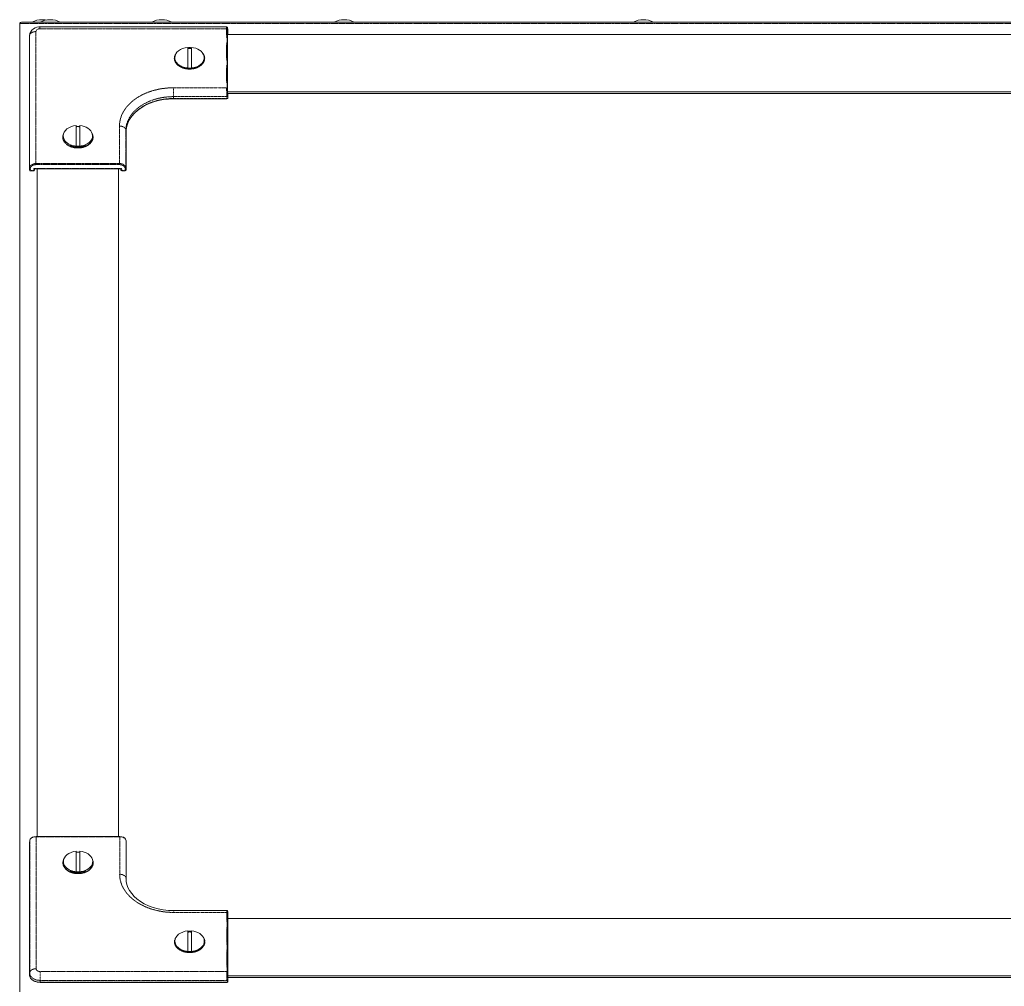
# Model space of a CAD drawing. Header units: millimetres. Extents: x 46989 to 543236, y 252623 to 526638.
# Drawn here: x 59520 to 68260, y 495572 to 504152 of the extents above; entities that cross this region are included whole.
import ezdxf

# ---------------------------------------------------------------- set-up
doc = ezdxf.new("R2010")
doc.units = ezdxf.units.MM
doc.linetypes.add('PHANTOM', pattern=[20, 10, -2, 2, -2, 2, -2])

msp = doc.modelspace()

# ---------------------------------------------------------------- linework, layer by layer
at = {"color": 7, "lineweight": 13, "ltscale": 0.000101285}
msp.add_line((59520.3, 504118.1), (59520.3, 504121.1), dxfattribs=at)
at = {"color": 7, "lineweight": 13, "ltscale": 0.03937}
for p, q in [((59542.1, 504130.9), (85328.5, 504130.9)), ((59520, 504082.7), (59520, 495523.5)), ((59520.3, 504118.1), (59520.3, 495538.4)), ((59700, 504088.9), (61357.4, 504088.9)), ((59606.6, 502818.4), (59606.6, 503992.1)), ((83503.2, 504020), (61366, 504020)), ((61366, 503510.8), (83503.2, 503510.8)), ((61366, 503496.6), (83503.1, 503496.6)), ((60414.5, 502829.8), (59655.8, 502829.8)), ((59675.8, 496902.2), (59675.8, 502829.8)), ((60395.8, 502829.8), (60395.8, 496902.2)), ((59665.9, 496902.2), (60407.4, 496902.2)), ((59608, 495673.5), (59608, 496847.3)), ((61367.4, 496174.2), (83503.2, 496174.2)), ((83503.2, 495665.1), (61367.4, 495665.1)), ((83503.1, 495650.9), (61367.6, 495650.9)), ((61361.3, 495605.4), (59701.4, 495605.4))]:
    msp.add_line(p, q, dxfattribs=at)
at = {"color": 7, "lineweight": 13, "ltscale": 0.000751045}
msp.add_line((59520, 504087.8), (59520, 504109.5), dxfattribs=at)
at = {"color": 7, "lineweight": 13, "ltscale": 1.23152e-05}
msp.add_line((59520, 504109.5), (59520.3, 504109.5), dxfattribs=at)
at = {"color": 7, "lineweight": 13, "ltscale": 1.24954e-05}
for p, q in [((59520, 504087.1), (59520.3, 504087.1)), ((59520, 504082.7), (59520.3, 504082.7))]:
    msp.add_line(p, q, dxfattribs=at)
at = {"color": 7, "lineweight": 13, "ltscale": 0.00015397}
msp.add_line((59520, 504087.1), (59520, 504082.7), dxfattribs=at)
at = {"color": 7, "linetype": 'PHANTOM', "lineweight": 13, "ltscale": 0.03937}
for p, q in [((59520.3, 504118.1), (85350.3, 504118.1)), ((59664.4, 502875.5), (59664.4, 504047.1)), ((59700, 504072.2), (61356.8, 504072.2)), ((59606.6, 502818.6), (59606.6, 503992.3)), ((59607.6, 502835.6), (59607.6, 504008.6)), ((60424.7, 502832.1), (59645.6, 502832.1)), ((60405.9, 502875.5), (59664.4, 502875.5)), ((60405.9, 502865.6), (59664.4, 502865.6)), ((59665.9, 495728.5), (59665.9, 496900.1)), ((59665.9, 496900.1), (60407.4, 496900.1)), ((59608, 495673.7), (59608, 496847.5)), ((59609, 495690), (59609, 496863.1)), ((61358.3, 495703.4), (59701.4, 495703.4)), ((61360.3, 495624.7), (59701.4, 495624.7)), ((61361.3, 495607.7), (59701.4, 495607.7))]:
    msp.add_line(p, q, dxfattribs=at)
at = {"color": 7, "linetype": 'PHANTOM', "lineweight": 13, "ltscale": 0.000578482}
msp.add_line((59700, 504072.2), (59700, 504088.9), dxfattribs=at)
at = {"color": 7, "linetype": 'PHANTOM', "lineweight": 13, "ltscale": 0.018205}
for p, q in [((61356.8, 504072.2), (61356.8, 503547.9)), ((61364, 504067.4), (61364, 503543.1)), ((61358.3, 496227.7), (61358.3, 495703.4)), ((61365.5, 496222.8), (61365.5, 495698.5))]:
    msp.add_line(p, q, dxfattribs=at)
at = {"color": 7, "linetype": 'PHANTOM', "lineweight": 13, "ltscale": 0.019128}
for p, q in [((61366, 503497.7), (61366, 504048.6)), ((61367.4, 496204), (61367.4, 495653.1))]:
    msp.add_line(p, q, dxfattribs=at)
at = {"color": 7, "linetype": 'PHANTOM', "lineweight": 13, "ltscale": 0.000592931}
msp.add_line((61366, 504048.6), (61367.1, 504031.6), dxfattribs=at)
at = {"color": 7, "linetype": 'PHANTOM', "lineweight": 13, "ltscale": 2.2499e-05}
msp.add_line((61366, 504047.9), (61366, 504048.6), dxfattribs=at)
at = {"color": 7, "lineweight": 13, "ltscale": 0.019098}
for p, q in [((61366, 503497.9), (61366, 504047.9)), ((61367.4, 496203.4), (61367.4, 495653.3))]:
    msp.add_line(p, q, dxfattribs=at)
at = {"color": 7, "lineweight": 13, "ltscale": 0.000542273}
for p, q in [((61367.1, 504053.5), (61366.1, 504069.1)), ((59608, 496847.7), (59609, 496863.3)), ((61368.5, 496209), (61367.5, 496224.6))]:
    msp.add_line(p, q, dxfattribs=at)
at = {"color": 7, "linetype": 'PHANTOM', "lineweight": 13, "ltscale": 0.000542303}
msp.add_line((61367.1, 504053.3), (61366.1, 504068.9), dxfattribs=at)
at = {"color": 7, "lineweight": 13, "ltscale": 1.61689e-05}
for p, q in [((61367.1, 504053.1), (61367.1, 504053.5)), ((61368.5, 496208.5), (61368.5, 496209))]:
    msp.add_line(p, q, dxfattribs=at)
at = {"color": 7, "linetype": 'PHANTOM', "lineweight": 13, "ltscale": 0.00075492}
for p, q in [((61367.1, 504053.3), (61367.1, 504031.6)), ((61367.1, 503479.1), (61367.1, 503457.4)), ((61368.5, 496187), (61368.5, 496208.7)), ((61368.5, 495612.8), (61368.5, 495634.5))]:
    msp.add_line(p, q, dxfattribs=at)
at = {"color": 7, "lineweight": 13, "ltscale": 0.00075492}
for p, q in [((61367.1, 504053.1), (61367.1, 504031.3)), ((61367.1, 503478.9), (61367.1, 503457.1)), ((61368.5, 496186.8), (61368.5, 496208.5)), ((61368.5, 495612.6), (61368.5, 495634.3))]:
    msp.add_line(p, q, dxfattribs=at)
at = {"color": 7, "linetype": 'PHANTOM', "lineweight": 13, "ltscale": 0.000566944}
for p, q in [((59607.6, 504008.6), (59606.6, 503992.3)), ((60462.7, 503170.1), (60463.7, 503153.8))]:
    msp.add_line(p, q, dxfattribs=at)
at = {"color": 7, "lineweight": 13, "ltscale": 0.000107914}
msp.add_line((59606.6, 503992.1), (59606.7, 503995.2), dxfattribs=at)
at = {"color": 7, "lineweight": 13, "ltscale": 0.000565833}
msp.add_line((59607.7, 504011.5), (59606.7, 503995.2), dxfattribs=at)
at = {"color": 7, "lineweight": 13, "ltscale": 0.001831}
for p, q in [((61011, 503906.5), (61011, 503853.7)), ((61043.6, 503853.7), (61043.6, 503906.5)), ((60020.2, 503212.5), (60020.2, 503159.8)), ((60052.8, 503159.8), (60052.8, 503212.5)), ((60021.7, 496771), (60021.7, 496718.3)), ((60054.3, 496718.3), (60054.3, 496771)), ((61012.4, 496063.9), (61012.4, 496011.1)), ((61045, 496011.1), (61045, 496063.9))]:
    msp.add_line(p, q, dxfattribs=at)
at = {"color": 7, "lineweight": 13, "ltscale": 0.004519}
for p, q in [((61011, 503853.7), (61011, 503723.6)), ((61043.6, 503723.6), (61043.6, 503853.7)), ((60020.2, 503159.8), (60020.2, 503029.6)), ((60052.8, 503029.6), (60052.8, 503159.8)), ((60021.7, 496718.3), (60021.7, 496588.2)), ((60054.3, 496588.2), (60054.3, 496718.3)), ((61012.4, 496011.1), (61012.4, 495881)), ((61045, 495881), (61045, 496011.1))]:
    msp.add_line(p, q, dxfattribs=at)
at = {"color": 7, "lineweight": 13, "ltscale": 0.001145}
for p, q in [((60993.5, 503722.6), (60962.9, 503734.9)), ((61061.1, 503722.6), (61091.7, 503734.9)), ((60002.7, 503028.7), (59972.1, 503041)), ((60070.3, 503028.7), (60100.9, 503041)), ((60004.2, 496587.2), (59973.6, 496599.5)), ((60071.8, 496587.2), (60102.4, 496599.5)), ((60994.9, 495880), (60964.3, 495892.3)), ((61062.5, 495880), (61093.1, 495892.3))]:
    msp.add_line(p, q, dxfattribs=at)
at = {"color": 7, "linetype": 'PHANTOM', "lineweight": 13, "ltscale": 5.6147e-05}
msp.add_line((60987.9, 503723.2), (60988.9, 503724.5), dxfattribs=at)
at = {"color": 7, "lineweight": 13, "ltscale": 2.38494e-05}
for p, q in [((61011, 503722.9), (61011, 503723.6)), ((61043.6, 503723.6), (61043.6, 503722.9)), ((60020.2, 503029), (60020.2, 503029.6)), ((60052.8, 503029.6), (60052.8, 503029)), ((61012.4, 495880.3), (61012.4, 495881)), ((61045, 495881), (61045, 495880.3))]:
    msp.add_line(p, q, dxfattribs=at)
at = {"color": 7, "linetype": 'PHANTOM', "lineweight": 13, "ltscale": 1.18346e-05}
msp.add_line((61027.3, 503715.9), (61027.3, 503716.3), dxfattribs=at)
at = {"color": 7, "linetype": 'PHANTOM', "lineweight": 13, "ltscale": 5.45613e-05}
msp.add_line((61069.8, 503724.5), (61068.9, 503725.7), dxfattribs=at)
at = {"color": 7, "linetype": 'PHANTOM', "lineweight": 13, "ltscale": 0.002731}
for p, q in [((60885.9, 503547.9), (60885.9, 503469.3)), ((59701.4, 495703.4), (59701.4, 495624.7))]:
    msp.add_line(p, q, dxfattribs=at)
at = {"color": 7, "linetype": 'PHANTOM', "lineweight": 13, "ltscale": 0.016352}
for p, q in [((61356.8, 503547.9), (60885.9, 503547.9)), ((60887.3, 496227.7), (61358.3, 496227.7))]:
    msp.add_line(p, q, dxfattribs=at)
at = {"color": 7, "linetype": 'PHANTOM', "lineweight": 13, "ltscale": 0.016424}
msp.add_line((61358.9, 503469.3), (60885.9, 503469.3), dxfattribs=at)
at = {"color": 7, "linetype": 'PHANTOM', "lineweight": 13, "ltscale": 0.000590557}
msp.add_line((60885.9, 503469.3), (60885.9, 503452.3), dxfattribs=at)
at = {"color": 7, "linetype": 'PHANTOM', "lineweight": 13, "ltscale": 0.016459}
msp.add_line((61359.9, 503452.3), (60885.9, 503452.3), dxfattribs=at)
at = {"color": 7, "linetype": 'PHANTOM', "lineweight": 13, "ltscale": 8.10999e-05}
for p, q in [((60885.9, 503452.3), (60885.9, 503449.9)), ((61359.9, 503452.3), (61359.9, 503449.9)), ((59613.8, 502811.2), (59613.8, 502813.5)), ((59644.5, 502811.2), (59644.5, 502813.5)), ((60425.8, 502811.2), (60425.8, 502813.5)), ((60456.5, 502811.2), (60456.5, 502813.5)), ((59701.4, 495605.4), (59701.4, 495607.7)), ((61361.3, 495605.4), (61361.3, 495607.7))]:
    msp.add_line(p, q, dxfattribs=at)
at = {"color": 7, "lineweight": 13, "ltscale": 0.016459}
msp.add_line((61359.9, 503449.9), (60885.9, 503449.9), dxfattribs=at)
at = {"color": 7, "linetype": 'PHANTOM', "lineweight": 13, "ltscale": 0.000591591}
for p, q in [((61359.9, 503452.3), (61358.9, 503469.3)), ((61368.5, 495612.8), (61367.5, 495629.8))]:
    msp.add_line(p, q, dxfattribs=at)
at = {"color": 7, "lineweight": 13, "ltscale": 7.06278e-06}
for p, q in [((61366, 503497.7), (61366, 503497.9)), ((61367.4, 495653.1), (61367.4, 495653.3))]:
    msp.add_line(p, q, dxfattribs=at)
at = {"color": 7, "linetype": 'PHANTOM', "lineweight": 13, "ltscale": 0.000646864}
for p, q in [((61366, 503497.7), (61367.1, 503479.1)), ((59645.6, 502832.1), (59644.5, 502813.5)), ((60424.7, 502832.1), (60425.8, 502813.5)), ((61367.4, 495653.1), (61368.5, 495634.5))]:
    msp.add_line(p, q, dxfattribs=at)
at = {"color": 7, "lineweight": 13, "ltscale": 7.74774e-06}
msp.add_line((61366, 503497.7), (61366, 503497.5), dxfattribs=at)
at = {"color": 7, "lineweight": 13, "ltscale": 0.000632061}
for p, q in [((61366, 503497.5), (61367.1, 503479.3)), ((61367.5, 495652.9), (61368.5, 495634.7))]:
    msp.add_line(p, q, dxfattribs=at)
at = {"color": 7, "linetype": 'PHANTOM', "lineweight": 13, "ltscale": 0.000591589}
for p, q in [((61367.1, 503457.4), (61366.1, 503474.4)), ((59606.6, 502818.6), (59607.6, 502835.6)), ((60463.7, 502818.6), (60462.7, 502835.6))]:
    msp.add_line(p, q, dxfattribs=at)
at = {"color": 7, "lineweight": 13, "ltscale": 1.48151e-05}
for p, q in [((61367.1, 503478.9), (61367.1, 503479.3)), ((61368.5, 495634.3), (61368.5, 495634.7))]:
    msp.add_line(p, q, dxfattribs=at)
at = {"color": 7, "linetype": 'PHANTOM', "lineweight": 13, "ltscale": 0.011563}
for p, q in [((60405.9, 503208.5), (60405.9, 502875.5)), ((60407.4, 496900.1), (60407.4, 496567.1))]:
    msp.add_line(p, q, dxfattribs=at)
at = {"color": 7, "linetype": 'PHANTOM', "lineweight": 13, "ltscale": 0.011613}
for p, q in [((60462.7, 503170.1), (60462.7, 502835.6)), ((60464.2, 496863.1), (60464.2, 496528.6))]:
    msp.add_line(p, q, dxfattribs=at)
at = {"color": 7, "linetype": 'PHANTOM', "lineweight": 13, "ltscale": 0.011638}
for p, q in [((60463.7, 503153.8), (60463.7, 502818.6)), ((60465.2, 496847.5), (60465.2, 496512.3))]:
    msp.add_line(p, q, dxfattribs=at)
at = {"color": 7, "lineweight": 13, "ltscale": 0.011638}
for p, q in [((60463.7, 503153.6), (60463.7, 502818.4)), ((60465.2, 496847.3), (60465.2, 496512.1))]:
    msp.add_line(p, q, dxfattribs=at)
at = {"color": 7, "lineweight": 13, "ltscale": 1.92742e-05}
msp.add_line((59968.4, 503042.5), (59968.5, 503041.9), dxfattribs=at)
at = {"color": 7, "lineweight": 13, "ltscale": 4.37026e-05}
msp.add_line((59969, 503042.2), (59969.3, 503041), dxfattribs=at)
at = {"color": 7, "linetype": 'PHANTOM', "lineweight": 13, "ltscale": 0.000275514}
msp.add_line((59993.2, 503024.3), (59998.1, 503030.5), dxfattribs=at)
at = {"color": 7, "linetype": 'PHANTOM', "lineweight": 13, "ltscale": 0.000241287}
msp.add_line((60036.5, 503015.4), (60036.5, 503022.3), dxfattribs=at)
at = {"color": 7, "linetype": 'PHANTOM', "lineweight": 13, "ltscale": 0.000268158}
msp.add_line((60082.9, 503025.7), (60078.1, 503031.8), dxfattribs=at)
at = {"color": 7, "linetype": 'PHANTOM', "lineweight": 13, "ltscale": 5.40438e-05}
msp.add_line((60102.6, 503039.8), (60101.1, 503040.4), dxfattribs=at)
at = {"color": 7, "lineweight": 13, "ltscale": 1.09783e-05}
msp.add_line((60104.8, 503042.2), (60104.8, 503042.6), dxfattribs=at)
at = {"color": 7, "linetype": 'PHANTOM', "lineweight": 13, "ltscale": 0.000591619}
for p, q in [((59613.8, 502813.5), (59614.8, 502830.5)), ((60456.5, 502813.5), (60455.5, 502830.5))]:
    msp.add_line(p, q, dxfattribs=at)
at = {"color": 7, "linetype": 'PHANTOM', "lineweight": 13, "ltscale": 0.001068}
for p, q in [((59613.8, 502813.5), (59644.5, 502813.5)), ((60425.8, 502813.5), (60456.5, 502813.5))]:
    msp.add_line(p, q, dxfattribs=at)
at = {"color": 7, "lineweight": 13, "ltscale": 0.001068}
for p, q in [((59613.8, 502811.2), (59644.5, 502811.2)), ((60425.8, 502811.2), (60456.5, 502811.2))]:
    msp.add_line(p, q, dxfattribs=at)
at = {"color": 7, "lineweight": 13, "ltscale": 0.000293974}
for p, q in [((59652.2, 502826.4), (59651.7, 502818)), ((60418.1, 502826.4), (60418.6, 502818))]:
    msp.add_line(p, q, dxfattribs=at)
at = {"color": 7, "linetype": 'PHANTOM', "lineweight": 13, "ltscale": 0.000345696}
for p, q in [((59664.4, 502875.5), (59664.4, 502865.6)), ((60405.9, 502875.5), (60405.9, 502865.6))]:
    msp.add_line(p, q, dxfattribs=at)
at = {"color": 7, "linetype": 'PHANTOM', "lineweight": 13, "ltscale": 7.32302e-05}
for p, q in [((59665.9, 496900.1), (59665.9, 496902.2)), ((60407.4, 496900.1), (60407.4, 496902.2))]:
    msp.add_line(p, q, dxfattribs=at)
at = {"color": 7, "linetype": 'PHANTOM', "lineweight": 13, "ltscale": 0.000542275}
msp.add_line((59608, 496847.5), (59609, 496863.1), dxfattribs=at)
at = {"color": 7, "lineweight": 13, "ltscale": 1.6153e-05}
for p, q in [((59608, 496847.3), (59608, 496847.7)), ((60465.2, 496847.7), (60465.2, 496847.3))]:
    msp.add_line(p, q, dxfattribs=at)
at = {"color": 7, "lineweight": 13, "ltscale": 0.000542275}
msp.add_line((60465.2, 496847.7), (60464.2, 496863.3), dxfattribs=at)
at = {"color": 7, "linetype": 'PHANTOM', "lineweight": 13, "ltscale": 0.000542273}
msp.add_line((60465.2, 496847.5), (60464.2, 496863.1), dxfattribs=at)
at = {"color": 7, "lineweight": 13, "ltscale": 1.95311e-05}
msp.add_line((59969.9, 496601), (59970, 496600.5), dxfattribs=at)
at = {"color": 7, "lineweight": 13, "ltscale": 4.40161e-05}
msp.add_line((59970.5, 496600.8), (59970.8, 496599.5), dxfattribs=at)
at = {"color": 7, "linetype": 'PHANTOM', "lineweight": 13, "ltscale": 0.000275694}
msp.add_line((59994.7, 496582.8), (59999.6, 496589), dxfattribs=at)
at = {"color": 7, "lineweight": 13, "ltscale": 2.38644e-05}
for p, q in [((60021.7, 496587.5), (60021.7, 496588.2)), ((60054.3, 496588.2), (60054.3, 496587.5))]:
    msp.add_line(p, q, dxfattribs=at)
at = {"color": 7, "linetype": 'PHANTOM', "lineweight": 13, "ltscale": 0.000241467}
msp.add_line((60038, 496573.9), (60038, 496580.8), dxfattribs=at)
at = {"color": 7, "linetype": 'PHANTOM', "lineweight": 13, "ltscale": 0.000268339}
msp.add_line((60084.4, 496584.2), (60079.6, 496590.3), dxfattribs=at)
at = {"color": 7, "linetype": 'PHANTOM', "lineweight": 13, "ltscale": 5.42335e-05}
msp.add_line((60104, 496598.3), (60102.6, 496598.9), dxfattribs=at)
at = {"color": 7, "lineweight": 13, "ltscale": 1.11578e-05}
msp.add_line((60106.2, 496600.7), (60106.2, 496601.1), dxfattribs=at)
at = {"color": 7, "linetype": 'PHANTOM', "lineweight": 13, "ltscale": 0.000566929}
msp.add_line((60464.2, 496528.6), (60465.2, 496512.3), dxfattribs=at)
at = {"color": 7, "lineweight": 13, "ltscale": 0.000153543}
msp.add_line((60465.2, 496507.7), (60465.2, 496512.1), dxfattribs=at)
at = {"color": 7, "linetype": 'PHANTOM', "lineweight": 13, "ltscale": 0.000578467}
msp.add_line((60887.3, 496227.7), (60887.3, 496244.3), dxfattribs=at)
at = {"color": 7, "lineweight": 13, "ltscale": 0.016374}
msp.add_line((60887.3, 496244.3), (61358.9, 496244.3), dxfattribs=at)
at = {"color": 7, "linetype": 'PHANTOM', "lineweight": 13, "ltscale": 0.000592946}
msp.add_line((61367.4, 496204), (61368.5, 496187), dxfattribs=at)
at = {"color": 7, "linetype": 'PHANTOM', "lineweight": 13, "ltscale": 2.2529e-05}
msp.add_line((61367.4, 496203.4), (61367.4, 496204), dxfattribs=at)
at = {"color": 7, "linetype": 'PHANTOM', "lineweight": 13, "ltscale": 0.00054229}
msp.add_line((61368.5, 496208.7), (61367.5, 496224.3), dxfattribs=at)
at = {"color": 7, "linetype": 'PHANTOM', "lineweight": 13, "ltscale": 5.60931e-05}
msp.add_line((60989.3, 495880.6), (60990.3, 495881.8), dxfattribs=at)
at = {"color": 7, "linetype": 'PHANTOM', "lineweight": 13, "ltscale": 5.45191e-05}
msp.add_line((61071.3, 495881.9), (61070.3, 495883.1), dxfattribs=at)
at = {"color": 7, "linetype": 'PHANTOM', "lineweight": 13, "ltscale": 0.000566931}
msp.add_line((59609, 495690), (59608, 495673.7), dxfattribs=at)
at = {"color": 7, "lineweight": 13, "ltscale": 7.73277e-06}
msp.add_line((61367.4, 495653.1), (61367.5, 495652.9), dxfattribs=at)
at = {"color": 7, "linetype": 'PHANTOM', "lineweight": 13, "ltscale": 0.000590572}
msp.add_line((59701.4, 495624.7), (59701.4, 495607.7), dxfattribs=at)
at = {"color": 7, "linetype": 'PHANTOM', "lineweight": 13, "ltscale": 0.000591606}
msp.add_line((61361.3, 495607.7), (61360.3, 495624.7), dxfattribs=at)
at = {"color": 7, "lineweight": 13, "ltscale": 0.03937}
for points in [[(59520.3, 504121.1), (59527.8, 504126.5), (59535.7, 504130), (59542.1, 504130.9)], [(59607.7, 504011.5), (59610.8, 504028.9), (59618, 504045.2), (59628, 504058.7), (59641.9, 504071), (59657.2, 504079.8), (59673, 504085.4), (59689.1, 504088.4), (59700, 504088.9)], [(61366.1, 504069.1), (61365, 504081), (61363.3, 504086), (61359.3, 504088.7), (61357.4, 504088.9)], [(61027.3, 503715.9), (61006.4, 503717.9), (60987.1, 503723.5), (60972.7, 503730.9)], [(61027.3, 503715.9), (61048.1, 503717.9), (61067.4, 503723.5), (61081.8, 503730.9)], [(60463.7, 503153.6), (60464.8, 503174.5), (60468, 503195.3), (60473.2, 503216), (60480.6, 503236.3), (60490, 503256.3), (60501.4, 503275.8), (60514.7, 503294.7), (60538.3, 503321.7), (60566, 503346.8), (60597.3, 503369.7), (60631.9, 503390.2), (60669.6, 503408), (60709.7, 503422.9), (60751.9, 503434.6), (60795.7, 503443.1), (60840.5, 503448.2), (60885.9, 503449.9)], [(60036.5, 503015.4), (60015.7, 503017.3), (59996.5, 503022.9), (59981.1, 503031), (59969.2, 503041.2), (59967.8, 503042.8)], [(60036.5, 503015.4), (60057.3, 503017.3), (60076.6, 503022.9), (60092, 503031), (60103.8, 503041.2), (60105.2, 503042.8)], [(59665.9, 496902.2), (59647.9, 496900.1), (59632.8, 496894.7), (59621.2, 496886.8), (59613.5, 496877.4), (59609.4, 496866.5), (59609, 496863.3)], [(60407.4, 496902.2), (60425.3, 496900.1), (60440.5, 496894.7), (60452, 496886.8), (60459.7, 496877.4), (60463.8, 496866.5), (60464.2, 496863.3)], [(59969.3, 496601.3), (59979.7, 496591.5), (59994.4, 496582.9), (60013.2, 496576.6), (60032.5, 496574)], [(60038, 496573.9), (60058.7, 496575.8), (60078, 496581.4), (60093.4, 496589.5), (60105.2, 496599.5), (60106.7, 496601.3)], [(60887.3, 496244.3), (60840.3, 496246.1), (60793.9, 496251.4), (60748.8, 496260.2), (60705.4, 496272.3), (60664.4, 496287.4), (60626.3, 496305.4), (60591.5, 496326), (60560.6, 496348.7), (60536.2, 496370.5), (60514.5, 496394.6), (60495.7, 496421.2), (60481.3, 496448.5), (60471.3, 496476), (60465.8, 496502.7), (60464.6, 496515.5)], [(61367.5, 496224.6), (61366.5, 496236.4), (61364.7, 496241.4), (61360.8, 496244.1), (61358.9, 496244.3)], [(60974.2, 495888.3), (60989.8, 495880.4), (61009.3, 495875), (61023.2, 495873.5)], [(61028.7, 495873.3), (61049.5, 495875.2), (61068.8, 495880.9), (61083.3, 495888.3)], [(59701.4, 495605.4), (59678.8, 495607.4), (59657.5, 495613.3), (59641.2, 495621.3), (59627.4, 495631.8), (59617, 495644.3), (59611.1, 495656), (59608.3, 495668.4), (59608, 495673.5)]]:
    msp.add_lwpolyline(points, dxfattribs=at)
at = {"color": 7, "linetype": 'PHANTOM', "lineweight": 13, "ltscale": 0.03937}
for points in [[(61357.4, 504088.9), (61357.4, 504088.9), (61357.4, 504088.8), (61357.3, 504088.6), (61357.2, 504088), (61356.8, 504072.2)], [(61366.1, 504068.9), (61365.7, 504073.6), (61364.9, 504081.4), (61364.8, 504081.8), (61364.7, 504081.9), (61364.7, 504081.9), (61364.6, 504081.9), (61364.6, 504081.9), (61364.5, 504081.8), (61364.4, 504081.4), (61364.2, 504079.6), (61364, 504067.4)], [(59607.6, 502835.6), (59608.6, 502841.9), (59610.9, 502848), (59614.5, 502853.9), (59619.3, 502859.2), (59629.6, 502866.8), (59642, 502872.2), (59655.6, 502875), (59664.4, 502875.5)], [(59645.6, 502832.1), (59650.1, 502826.3), (59651, 502825.7), (59651.5, 502825.5), (59651.8, 502825.5), (59652, 502825.7), (59652.2, 502826.3), (59652.2, 502826.4)], [(60405.9, 502875.5), (60420.1, 502874.2), (60433.6, 502870.3), (60445.4, 502863.8), (60451.3, 502858.9), (60456.1, 502853.4), (60459.6, 502847.6), (60461.8, 502841.5), (60462.7, 502835.6)], [(59609, 496863.1), (59610, 496868.8), (59612.2, 496874.3), (59615.9, 496879.9), (59620.7, 496884.9), (59631.1, 496892), (59643.4, 496896.9), (59657, 496899.6), (59665.9, 496900.1)], [(60407.4, 496900.1), (60421.6, 496898.8), (60435, 496895.2), (60446.9, 496889.2), (60452.9, 496884.5), (60457.8, 496879.2), (60461.1, 496874), (60463.3, 496868.5), (60464.2, 496863.1)], [(61358.3, 496227.7), (61358.6, 496242.8), (61358.8, 496244.2), (61358.8, 496244.3), (61358.9, 496244.3), (61358.9, 496244.3)], [(61365.5, 496222.8), (61365.7, 496234.3), (61365.9, 496236.9), (61366, 496237.2), (61366, 496237.3), (61366.1, 496237.3), (61366.1, 496237.4), (61366.1, 496237.3), (61366.2, 496237.3), (61366.2, 496237.2), (61366.5, 496236.2), (61367.5, 496224.3)]]:
    msp.add_lwpolyline(points, dxfattribs=at)
at = {"color": 7, "lineweight": 13, "ltscale": 0.03937}
for centre, radius, start, end in [((59718.4, 503953.9), 198.3, 90, 116.85753), ((59790.7, 503953.9), 198.3, 90, 116.85429), ((59718.4, 503953.9), 198.3, 79.49454, 90), ((59790.7, 503953.9), 198.3, 63.14571, 90), ((60780.7, 503953.9), 198.3, 90, 116.85376), ((60780.7, 503953.9), 198.3, 63.14625, 90), ((62400.7, 503953.9), 198.3, 90, 116.85376), ((62400.7, 503953.9), 198.3, 63.14625, 90), ((65056, 503953.9), 198.3, 90, 116.85376), ((65056, 503953.9), 198.3, 63.14625, 90), ((59563.4, 504087.1), 43.4, 172.61669, 179.99999), ((61359.9, 504031.3), 7.2, 327.90659, 359.99465), ((61359.9, 503457.1), 7.2, 270, 359.99465), ((60056.3, 503064), 49.5, 321.47073, 331.759), ((60059.5, 503059.5), 45.8, 329.87967, 336.45705), ((59613.8, 502818.4), 7.2, 180.00535, 270), ((59644.5, 502818.4), 7.2, 270, 356.60945), ((59656.2, 502825.7), 4.09, 96.2248, 170.43646), ((60414.1, 502825.7), 4.08, 9.58534, 83.83464), ((60425.8, 502818.4), 7.2, 183.39056, 270), ((60456.5, 502818.4), 7.2, 270, 359.99465), ((60057.8, 496622.5), 49.5, 321.48602, 331.75924), ((60060.9, 496618), 45.8, 329.86488, 336.45672), ((61361.3, 496186.8), 7.2, 327.9142, 359.98721), ((61361.3, 495612.6), 7.2, 270, 359.99465)]:
    msp.add_arc(centre, radius, start, end, dxfattribs=at)
at = {"color": 7, "linetype": 'PHANTOM', "lineweight": 13, "ltscale": 0.03937}
for centre, radius, start, end in [((63201, 503557.4), 1844.2, 180.29281, 182.73726), ((62771.6, 503551.3), 1407.7, 180.33577, 183.13332), ((63201.2, 495712.8), 1843, 180.29196, 182.73805), ((62773.1, 495706.7), 1407.7, 180.33577, 183.13332)]:
    msp.add_arc(centre, radius, start, end, dxfattribs=at)
for centre, major_axis, ratio, start_param, end_param in [((59664.4, 504006.9), (56.9, 0), 0.707106, 1.570796, 3.097959), ((59700, 504047.1), (35.5, 0), 0.707107, 1.570796, 3.141593), ((61356.8, 504067.2), (-7.2, 0), 0.707106, 3.185226, 4.712389), ((61358.9, 504068.7), (7.19, 0.46), 0.736577, 6.237567, 6.283306), ((61359.9, 504053.1), (7.19, 0.46), 0.736577, 6.237567, 6.283306), ((61359.9, 504053.1), (7.2, 0), 0.707106, 6.283053, 6.326819), ((59700, 503992.3), (93.4, 0), 0.707107, 3.097918, 3.141593), ((59613.8, 503992.1), (-7.2, 0), 0.707106, 6.239552, 6.283317), ((59700, 504008.6), (92.4, 0), 0.707107, 3.097918, 3.141593), ((61359.9, 504031.3), (7.19, 0.46), 0.736577, 5.67773, 6.237567), ((61359.9, 504031.3), (-7.2, 0), 0.707106, 3.141461, 3.185226), ((61027.3, 503809.1), (134.7, 0), 0.707107, 2.557283, 6.867502), ((61027.3, 503809.1), (134.7, 0), 0.707107, 1.449602, 1.691992), ((61027.3, 503807.6), (129.7, 0), 0.707107, 1.444819, 1.696774), ((61027.3, 503807.6), (129.7, 0), 0.707107, 3.165345, 6.259433), ((61027.3, 503773.3), (81.1, 0), 0.707107, 3.968432, 5.456346), ((60885.9, 503208.5), (480, 0), 0.707107, 1.570796, 3.141593), ((61356.8, 503542.8), (-7.2, 0), 0.707106, 3.185226, 4.712389), ((60885.9, 503170.1), (423.1, 0), 0.707107, 1.570796, 3.141593), ((60885.9, 503153.8), (422.1, 0), 0.707107, 1.570796, 3.141593), ((61358.9, 503474.2), (-7.19, -0.43), 0.674949, 1.530886, 3.099779), ((61359.9, 503457.1), (7.19, 0.43), 0.674949, 4.672478, 6.241372), ((61359.9, 503478.9), (7.19, 0.43), 0.674949, 6.241372, 6.283307), ((61359.9, 503478.9), (-7.2, 0), 0.707106, 3.141461, 3.185226), ((61359.9, 503457.1), (-7.2, 0), 0.707106, 3.141461, 3.185226), ((60036.5, 503108.6), (134.7, 0), 0.707107, 1.449602, 1.691992), ((60405.9, 503168.3), (-56.9, 0), 0.707106, 3.185226, 4.712389), ((60036.5, 503108.6), (134.7, 0), 0.707107, 2.824869, 6.599916), ((60036.5, 503107.1), (129.7, 0), 0.707107, 3.099053, 6.325725), ((60456.5, 503153.6), (-7.2, 0), 0.707106, 3.141461, 3.185226), ((60036.5, 503072.7), (81.1, 0), 0.707107, 3.685046, 5.739732), ((59613.8, 502818.4), (-7.19, 0.43), 0.674949, 0.041813, 1.610707), ((59613.8, 502818.4), (-7.2, 0), 0.707106, 6.239552, 6.283317), ((59614.8, 502835.4), (-7.19, 0.43), 0.674949, 0.041813, 1.610707), ((59664.4, 502828.9), (49.7, 0), 0.737979, 1.570798, 3.09796), ((59644.5, 502818.4), (7.19, -0.43), 0.674949, 4.7523, 6.283063), ((59645.6, 502837), (13.7, -5.9), 0.302617, 4.842116, 5.671109), ((60405.9, 502828.9), (49.7, 0), 0.737979, 0.043634, 1.570797), ((60424.7, 502837), (13.7, 5.9), 0.302618, 3.753666, 4.582648), ((60424.7, 502837), (-6.2, -11.4), 0.18987, 5.988371, 7.519224), ((60425.8, 502818.4), (-7.19, -0.43), 0.674949, 0.000122, 1.530886), ((60455.5, 502835.4), (7.19, 0.43), 0.674949, 4.672478, 6.241372), ((60456.5, 502818.4), (7.19, 0.43), 0.674949, 4.672478, 6.241372), ((60456.5, 502818.4), (-7.2, 0), 0.707106, 3.141461, 3.185226), ((59615.2, 496847.3), (7.19, -0.46), 0.736577, 3.141472, 3.187211), ((59615.2, 496847.3), (-7.2, 0), 0.707106, 6.239552, 6.283317), ((59616.2, 496862.9), (7.19, -0.46), 0.736577, 3.141472, 3.187211), ((60457, 496862.9), (-7.19, -0.46), 0.736577, 3.095974, 3.141713), ((60458, 496847.3), (7.19, 0.46), 0.736577, 6.237567, 6.283306), ((60458, 496847.3), (-7.2, 0), 0.707106, 3.141461, 3.185226), ((60038, 496667.1), (134.7, 0), 0.707107, 2.824961, 6.599826), ((60038, 496667.1), (134.7, 0), 0.707107, 1.449602, 1.69199), ((60038, 496665.6), (129.7, 0), 0.707107, 3.141593, 6.325773), ((60038, 496665.6), (129.7, 0), 0.707107, 3.099005, 3.141593), ((60038, 496631.2), (81.1, 0), 0.707107, 3.684849, 4.644093), ((60038, 496631.2), (81.1, 0), 0.707107, 4.712389, 5.739929), ((60407.4, 496526.9), (-56.9, 0), 0.707106, 3.185226, 4.712389), ((60887.3, 496567.1), (480, 0), 0.707107, 3.141593, 4.712389), ((60887.3, 496528.6), (423.1, 0), 0.707107, 3.141593, 3.185402), ((60887.3, 496512.3), (422.1, 0), 0.707107, 3.141593, 3.157037), ((60458, 496512.1), (-7.2, 0), 0.707106, 3.141461, 3.185226), ((61358.3, 496222.6), (-7.2, 0), 0.707106, 3.185226, 4.712389), ((61361.3, 496186.8), (-7.19, -0.46), 0.736577, 2.536137, 3.095974), ((61360.3, 496224.1), (7.19, 0.46), 0.736577, 6.237567, 6.283306), ((61361.3, 496208.5), (7.19, 0.46), 0.736577, 6.237567, 6.283306), ((61361.3, 496208.5), (7.2, 0), 0.707106, 6.283053, 6.326819), ((61361.3, 496186.8), (7.2, 0), 0.707106, 6.283053, 6.326819), ((61028.7, 495966.5), (134.7, 0), 0.707107, 3.141591, 6.867618), ((61028.7, 495966.5), (134.7, 0), 0.707107, 2.557167, 3.141593), ((61028.7, 495966.5), (134.7, 0), 0.707107, 1.449602, 1.69199), ((61028.7, 495965), (129.7, 0), 0.707107, 1.444819, 1.696774), ((61028.7, 495965), (129.7, 0), 0.707107, 3.165362, 6.259416), ((61028.7, 495930.7), (81.1, 0), 0.707107, 3.968511, 4.644093), ((61028.7, 495930.7), (81.1, 0), 0.707107, 4.712389, 5.456267), ((59701.4, 495673.7), (93.4, 0), 0.707107, 3.141593, 4.712389), ((59615.2, 495673.5), (-7.2, 0), 0.707106, 6.239552, 6.283317), ((59665.9, 495688.3), (56.9, 0), 0.707106, 1.570796, 3.097959), ((59701.4, 495690), (92.4, 0), 0.707107, 3.141593, 4.712389), ((59701.4, 495728.5), (35.5, 0), 0.707107, 3.141593, 4.71239), ((61358.3, 495698.3), (-7.2, 0), 0.707106, 3.185226, 4.712389), ((61360.3, 495629.6), (-7.19, -0.43), 0.674949, 1.530886, 3.099779), ((61361.3, 495612.6), (-7.19, -0.43), 0.674949, 1.530886, 3.099779), ((61361.3, 495634.3), (7.19, 0.43), 0.674949, 6.241372, 6.283307), ((61361.3, 495634.3), (7.2, 0), 0.707106, 6.283053, 6.326819), ((61361.3, 495612.6), (7.2, 0), 0.707106, 6.283053, 6.326819)]:
    msp.add_ellipse(centre, major_axis=major_axis, ratio=ratio, start_param=start_param, end_param=end_param, dxfattribs=at)
at = {"color": 7, "lineweight": 13, "ltscale": 0.03937}
for centre, major_axis, start_param, end_param in [((61027.3, 503815), (-130.3, 0), 4.837717, 6.283185), ((61027.3, 503809.5), (123.5, 0), 1.438484, 1.703108), ((61027.3, 503815), (-130.3, 0), 2.087658, 4.587061), ((61027.3, 503815), (-130.3, 0), 0, 1.053935), ((61027.3, 503815), (-130.3, 0), 1.053935, 1.445468), ((61027.3, 503764.7), (-68.4, 0), 1.053935, 2.087658), ((61027.3, 503809.5), (123.5, 0), 4.580077, 4.844701), ((61027.3, 503815), (-130.3, 0), 1.696124, 2.087658), ((60036.5, 503121.1), (-130.3, 0), 4.837717, 6.283185), ((60036.5, 503115.5), (123.5, 0), 1.438484, 1.703108), ((60036.5, 503121.1), (-130.3, 0), 2.087661, 4.587061), ((60036.5, 503121.1), (-130.3, 0), 0, 1.053932), ((60036.5, 503121.1), (-130.3, 0), 1.053932, 1.445468), ((60036.5, 503070.7), (-68.4, 0), 1.053932, 2.087661), ((60036.5, 503115.5), (123.5, 0), 4.580077, 4.844701), ((60036.5, 503121.1), (-130.3, 0), 1.696124, 2.087661), ((60038, 496679.6), (-130.3, 0), 4.837717, 6.283185), ((60038, 496674), (123.5, 0), 1.438484, 1.703108), ((60038, 496679.6), (-130.3, 0), 2.087659, 4.587061), ((60038, 496679.6), (-130.3, 0), 0, 1.053934), ((60038, 496679.6), (-130.3, 0), 1.053934, 1.445468), ((60038, 496629.2), (-68.4, 0), 1.053934, 2.087659), ((60038, 496674), (123.5, 0), 4.580077, 4.844701), ((60038, 496679.6), (-130.3, 0), 1.696124, 2.087659), ((61028.7, 495972.4), (-130.3, 0), 4.837717, 6.283185), ((61028.7, 495966.8), (123.5, 0), 1.438484, 1.703108), ((61028.7, 495972.4), (-130.3, 0), 2.087659, 4.587061), ((61028.7, 495972.4), (-130.3, 0), 0, 1.053934), ((61028.7, 495972.4), (-130.3, 0), 1.053934, 1.445468), ((61028.7, 495922), (-68.4, 0), 1.053934, 2.087659), ((61028.7, 495966.8), (123.5, 0), 4.580077, 4.844701), ((61028.7, 495930.7), (81.1, 0), 4.644093, 4.712389), ((61028.7, 495972.4), (-130.3, 0), 1.696124, 2.087659)]:
    msp.add_ellipse(centre, major_axis=major_axis, ratio=0.707107, start_param=start_param, end_param=end_param, dxfattribs=at)

doc.saveas('drawing.dxf')
